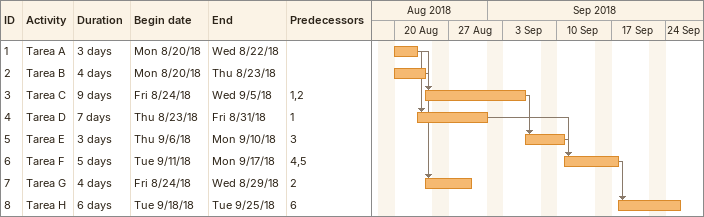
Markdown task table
| ID | Task | Duration | Start | Finish | Predecessors |
|---|---|---|---|---|---|
| 1 | Tarea A | 3d | 2018-08-20 | 2018-08-22 |  |
| 2 | Tarea B | 4d | 2018-08-20 | 2018-08-23 |  |
| 3 | Tarea C | 9d | 2018-08-24 | 2018-09-05 | 1, 2 |
| 4 | Tarea D | 7d | 2018-08-23 | 2018-08-31 | 1 |
| 5 | Tarea E | 3d | 2018-09-06 | 2018-09-10 | 3 |
| 6 | Tarea F | 5d | 2018-09-11 | 2018-09-17 | 4, 5 |
| 7 | Tarea G | 4d | 2018-08-24 | 2018-08-29 | 2 |
| 8 | Tarea H | 6d | 2018-09-18 | 2018-09-25 | 6 |
